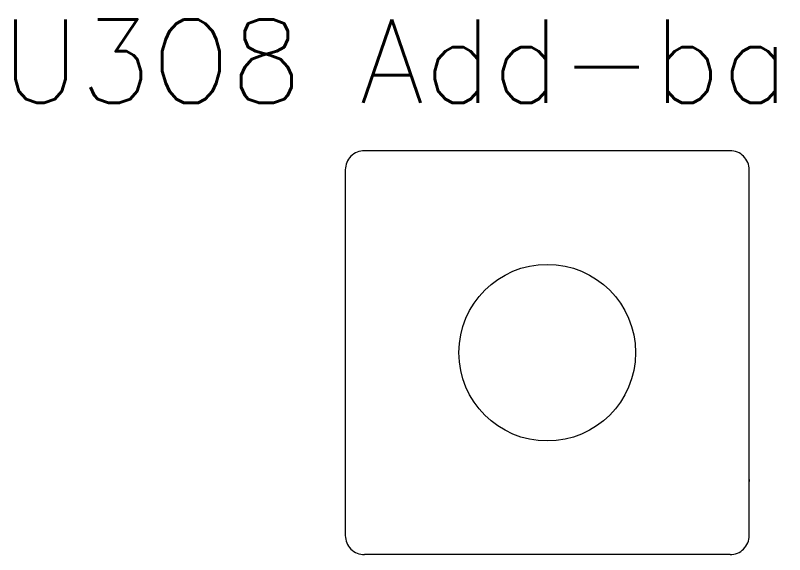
# Model space of a CAD drawing. Extents: x -59767 to 1106559, y -1290 to 1129522.
# Drawn here: x 101781 to 104081, y 599575 to 601187 of the extents above; entities that cross this region are included whole.
import ezdxf

# ---------------------------------------------------------------- set-up
doc = ezdxf.new("R2010")
doc.units = 0
doc.layers.get('0').update_dxf_attribs({"linetype": 'CONTINUOUS', "lineweight": 9})
for name, color, linetype, lineweight in [('TEXT', 3, 'CONTINUOUS', 9), ('외형선', 3, 'CONTINUOUS', 9), ('중간선', 5, 'CONTINUOUS', 9)]:
    doc.layers.add(name, color=color, linetype=linetype, lineweight=lineweight)
doc.styles.get("Standard").update_dxf_attribs({"font": 'romans.shx', "bigfont": 'whtgtxt.shx'})

# ---------------------------------------------------------------- blocks, each defined once
blk = doc.blocks.new('Container')
at = {"linetype": 'Continuous'}
for p, q in [((28912.9, -4584.3), (28912.9, -5677.2)), ((28912.9, -4752.1), (28912.9, -4746.1))]:
    blk.add_line(p, q, dxfattribs=at)
for centre, start, end in [((28970.1, -4584.3), 90, 180.0548), ((30063.1, -4584.3), 359.9452, 90), ((28970.1, -5677.3), 179.9452, 270), ((30063.1, -5677.3), 270, 0.0548)]:
    blk.add_arc(centre, 57.2, start, end, dxfattribs=at)
at = {"layer": '외형선'}
for p, q in [((28970.1, -4527.1), (30063.1, -4527.1)), ((30120.2, -4584.3), (30120.2, -5677.3)), ((28970.1, -5734.4), (30063.1, -5734.4))]:
    blk.add_line(p, q, dxfattribs=at)
blk.add_circle((29516.6, -5130.8), 264, dxfattribs=at)
blk = doc.blocks.new('*U121')
at = {"layer": '외형선'}
blk.add_blockref('Container', (-29516.6, 5130.8), dxfattribs=at)
blk = doc.blocks.new('*U120')
at = {"layer": '중간선', "color": 0, "linetype": 'ByBlock', "lineweight": -2, "transparency": 16777216}
blk.add_blockref('*U121', (0, 0), dxfattribs=at)

msp = doc.modelspace()

# ---------------------------------------------------------------- block references
at = {"layer": '중간선', "rotation": 180}
msp.add_blockref('*U120', (103371.4, 600179.1), dxfattribs=at)

# ---------------------------------------------------------------- texts
at = {"layer": 'TEXT'}
msp.add_text('U3O8 Add-back station ', height=250, dxfattribs=at).set_placement((101738.5, 600925.4))

doc.saveas('drawing.dxf')
